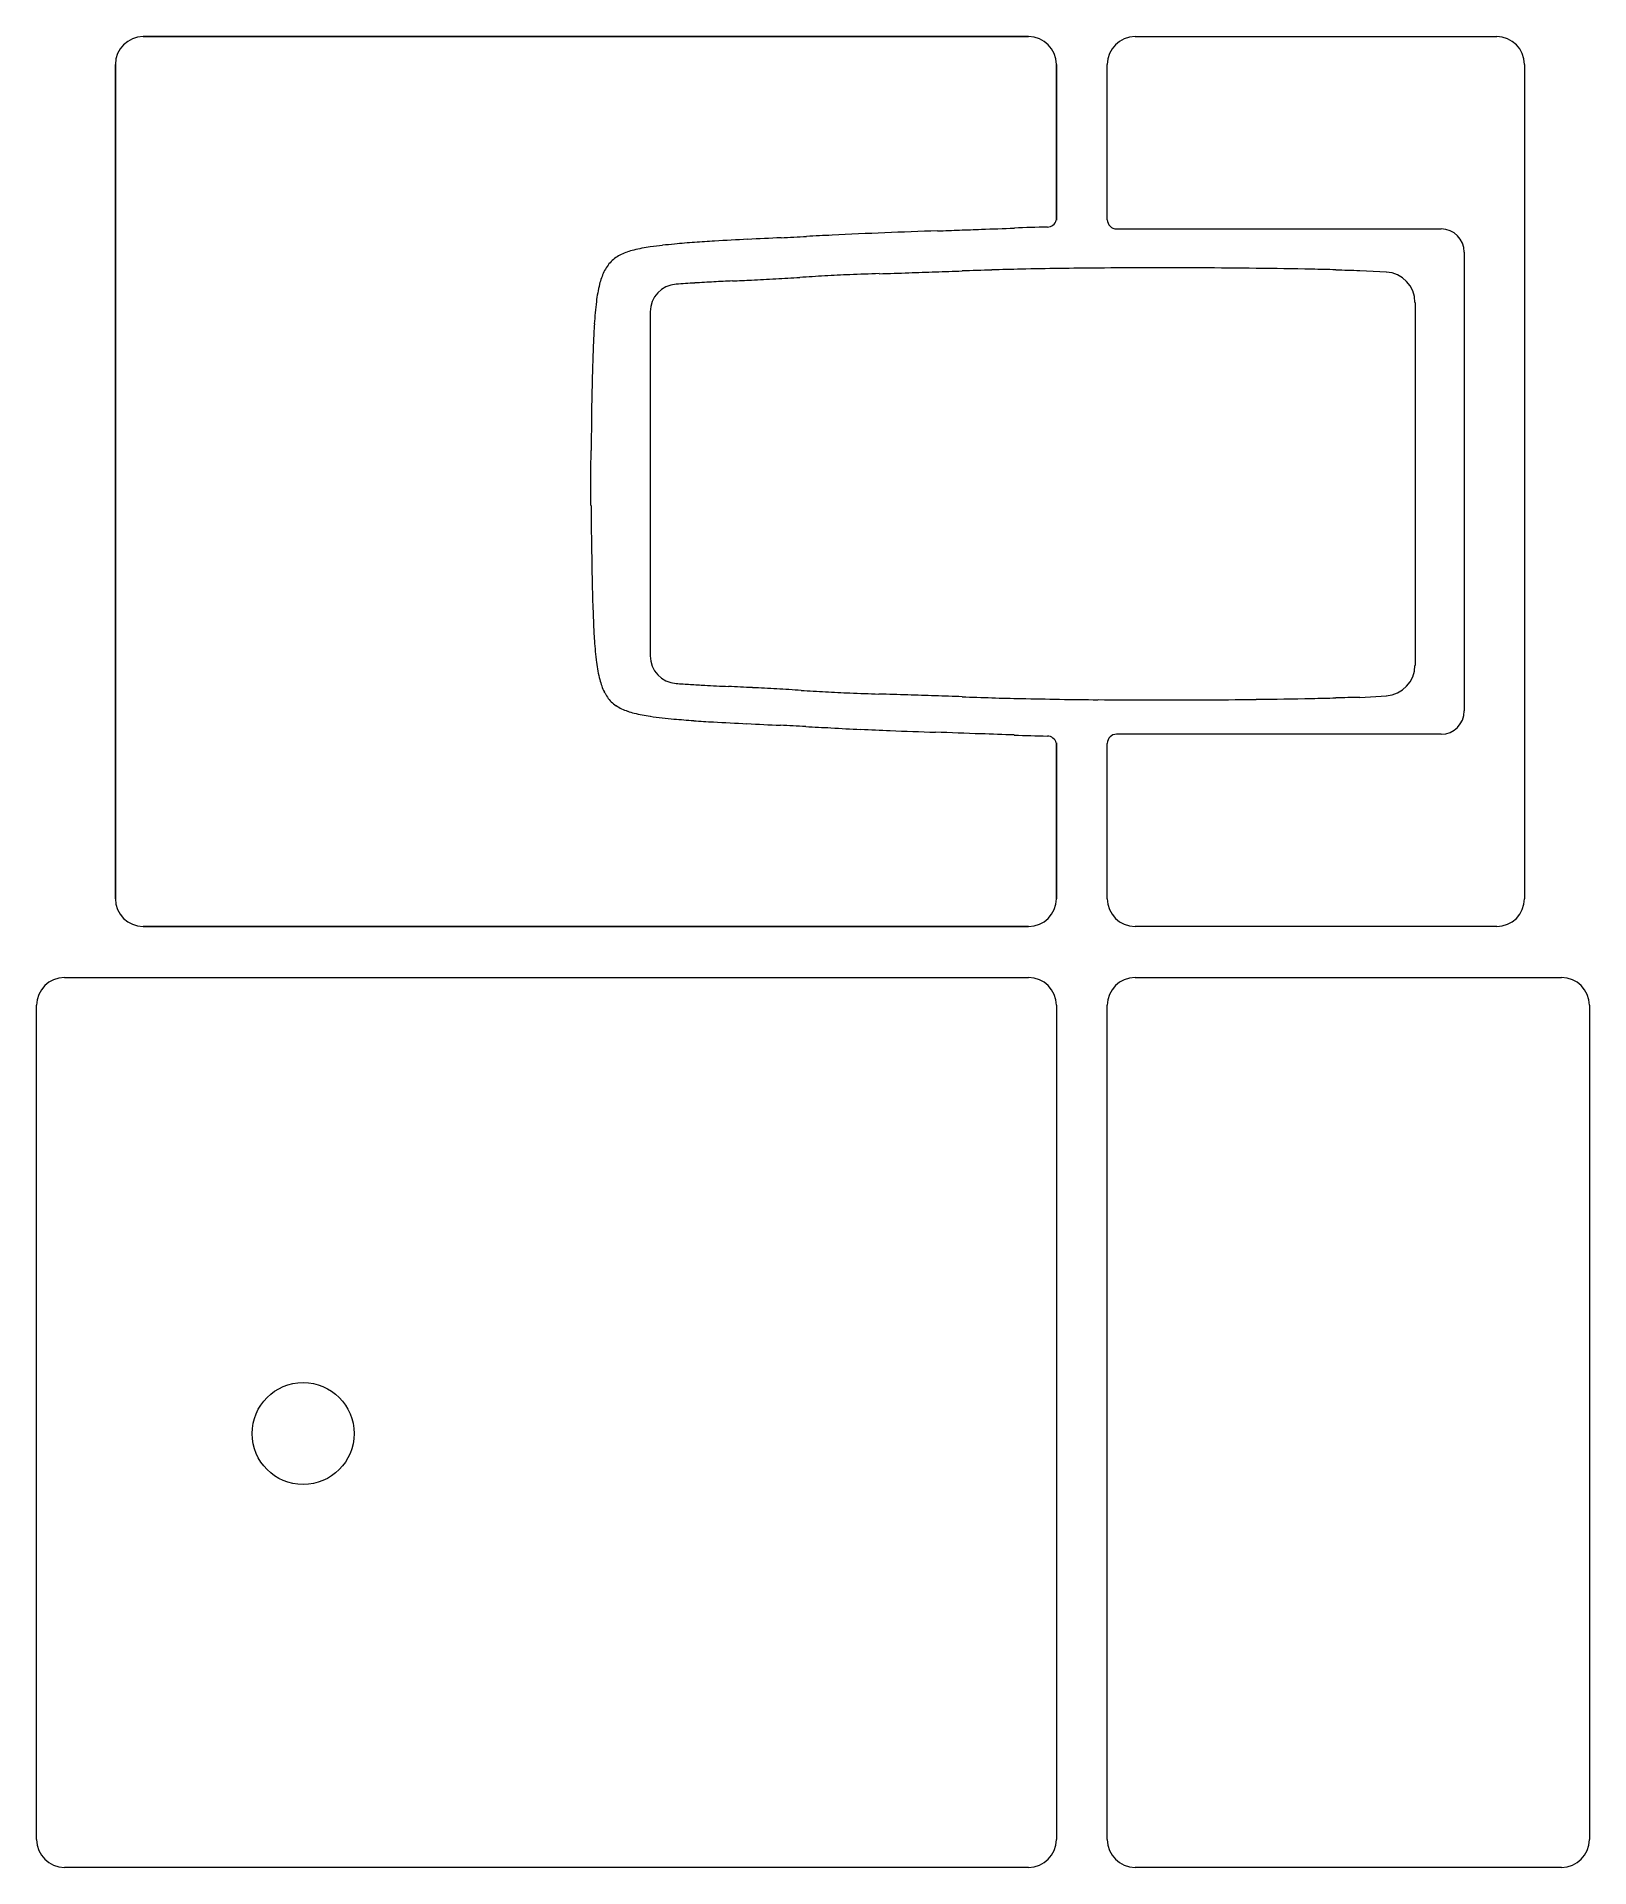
# Model space of a CAD drawing. Header units: millimetres. Extents: x -9 to 159, y -198 to 0.
import ezdxf

# ---------------------------------------------------------------- set-up
doc = ezdxf.new("R2010")
doc.units = ezdxf.units.MM
doc.layers.add('1', color=7, linetype='Continuous', true_color=0xffffff)

msp = doc.modelspace()

# ---------------------------------------------------------------- linework, layer by layer
at = {"layer": '1', "color": 3, "linetype": 'Continuous', "lineweight": 18}
for p, q in [((98.5, 0), (3, 0)), ((3, 0), (98.5, 0)), ((110, 0), (149, 0)), ((0, -3), (0, -93)), ((0, -93), (0, -3)), ((101.5, -19.8), (101.5, -3)), ((101.5, -3), (101.5, -19.8)), ((107, -19.75), (107, -3)), ((152, -3), (152, -93)), ((108, -20.75), (143, -20.75)), ((145.5, -23.25), (145.5, -72.75)), ((134.25, -25.22), (137.1, -25.39)), ((140.19, -28.67), (140.19, -67.83)), ((57.69, -29.7), (57.69, -66.79)), ((134.25, -71.28), (137.1, -71.11)), ((134.25, -71.28), (137.1, -71.11)), ((101.5, -93), (101.5, -76.2)), ((101.5, -76.2), (101.5, -93)), ((107, -93), (107, -76.25)), ((143, -75.25), (108, -75.25)), ((3, -96), (98.5, -96)), ((98.5, -96), (3, -96)), ((149, -96), (110, -96)), ((-5.5, -101.5), (98.5, -101.5)), ((110, -101.5), (156, -101.5)), ((-8.5, -194.5), (-8.5, -104.5)), ((101.5, -104.5), (101.5, -194.5)), ((107, -194.5), (107, -104.5)), ((159, -104.5), (159, -194.5)), ((98.5, -197.5), (-5.5, -197.5)), ((156, -197.5), (110, -197.5))]:
    msp.add_line(p, q, dxfattribs=at)
msp.add_circle((20.25, -150.7), 5.5, dxfattribs=at)
for centre, radius, start, end in [((3, -3), 3, 90, 180), ((3, -3), 3, 90, 180), ((98.5, -3), 3, 0, 90), ((110, -3), 3, 90, 180), ((149, -3), 3, 0, 90), ((98.5, -3), 3, 0, 90), ((108, -19.75), 1, 180, 270), ((1393.27, -27687.7), 27697.54, 92.734648, 92.742075), ((32.37, 803.88), 826.52, 272.73465, 272.92574), ((443.46, -7239.56), 7227.42, 92.903886, 92.925739), ((104.21, -551.68), 530.94, 92.2893, 92.9039), ((128.75, -1165.7), 1145.45, 92.00435, 92.28925), ((-818.73, 25907.87), 25944.7, 272.004352, 272.009575), ((41.43, 1393.32), 1415.06, 272.00957, 272.10533), ((-79.92, 4694.53), 4718.5, 272.10533, 272.14854), ((106.79, -282.37), 261.9, 91.37, 92.1485), ((100.53, -19.54), 1, 269.9264, 345.0773), ((143, -23.25), 2.5, 0, 90), ((56.57, -27.66), 4.61, 115.8116, 124.1296), ((57.1, -28.76), 5.83, 108.7375, 115.8116), ((58.37, -32.49), 9.78, 104.516, 108.7375), ((59.21, -35.74), 13.13, 100.5656, 104.516), ((61.35, -47.22), 24.81, 98.475, 100.5656), ((62.82, -57.04), 34.73, 96.2968, 98.475), ((66.92, -94.26), 72.18, 95.2487, 96.2968), ((69.63, -123.76), 101.81, 94.0319, 95.2487), ((77.15, -230.47), 208.78, 93.4385, 94.0319), ((82.35, -316.94), 295.41, 92.7421, 93.4385), ((57.96, -27.92), 5.84, 154.1981, 161.1742), ((56.83, -27.37), 4.59, 145.7223, 154.1981), ((55.98, -26.79), 3.56, 134.8205, 145.7223), ((56, -26.81), 3.58, 124.1296, 134.8205), ((89.4, -266.73), 241.26, 91.6635, 92.4219), ((17.88, 2196.08), 2222.59, 271.66346, 271.74579), ((69.37, 506.85), 532.57, 271.7458, 272.0555), ((-358.59, 12430.75), 12464.15, 272.055505, 272.068738), ((111.01, -569.49), 544.56, 91.7345, 92.0687), ((105.94, -402.12), 377.12, 91.2519, 91.7345), ((110.3, -601.64), 576.69, 90.83965, 91.25188), ((114.5, -888.53), 863.61, 90.56438, 90.83965), ((112.37, -671.77), 646.83, 90.07434, 90.56438), ((112.55, -813.42), 788.48, 89.67234, 90.07434), ((110.91, -1099.47), 1074.54, 89.35236, 89.67234), ((116.27, -625.28), 600.32, 88.77962, 89.35236), ((116.53, -613.39), 588.43, 88.52695, 88.77962), ((150.4, 703.93), 729.33, 268.52695, 268.73081), ((136.9, -28.67), 3.28, 0, 86.5637), ((72, -31.14), 20.28, 170.0675, 172.7678), ((63.83, -29.71), 11.98, 165.4992, 170.0675), ((61.35, -29.07), 9.43, 161.1742, 165.4992), ((60.69, -29.7), 3, 93.9947, 180), ((132.95, -1095.33), 1071.07, 93.82512, 93.87962), ((74.53, -221.62), 195.41, 93.5264, 93.8251), ((73.79, -209.58), 183.35, 93.208, 93.5264), ((76.04, -249.76), 223.59, 92.9469, 93.208), ((83.97, -403.83), 377.87, 92.638, 92.9469), ((39.45, 562.39), 589.37, 272.63798, 272.83606), ((51.87, 311.83), 338.51, 272.8361, 273.2779), ((16.07, 936.87), 964.57, 273.27791, 273.43298), ((109.12, -614.34), 589.42, 93.17103, 93.43298), ((87.92, -231.6), 206.1, 92.4219, 93.171), ((79.71, -32.12), 28.05, 172.7678, 175.2324), ((143.31, -36.89), 91.83, 176.3189, 177.5918), ((115.18, -35.08), 63.65, 175.2324, 176.3189), ((237.21, -40.84), 185.81, 177.5918, 178.221), ((308.85, -43.06), 257.49, 178.221, 178.9113), ((664.62, -49.83), 613.33, 178.91129, 179.2011), ((927.4, -53.49), 876.13, 179.2011, 179.42105), ((-504.97, -39.02), 556.31, 359.0747, 359.421), ((-434.83, -55.85), 486.16, 0.6214, 0.9253), ((2206.67, -27.2), 2155.49, 180.6214, 180.68995), ((910.76, -42.81), 859.49, 180.68995, 180.81463), ((576.25, -47.56), 524.94, 180.8146, 181.0188), ((477.52, -49.32), 426.2, 181.0188, 181.3115), ((273.38, -53.99), 222.01, 181.3115, 181.8736), ((226.57, -55.52), 175.17, 181.8736, 182.5147), ((137.93, -59.42), 86.45, 182.5147, 183.8137), ((110.68, -61.23), 59.14, 183.8137, 184.949), ((78.33, -64.04), 26.66, 184.949, 187.4671), ((60.69, -66.79), 3, 180, 266.0053), ((71.27, -64.96), 19.54, 187.4671, 190.2559), ((63.42, -66.38), 11.56, 190.2559, 194.9666), ((136.9, -67.83), 3.28, 273.4363, 0), ((60.99, -67.03), 9.05, 194.9666, 199.4883), ((57.73, -68.19), 5.59, 199.4883, 206.8063), ((56.7, -68.7), 4.44, 206.8063, 215.1503), ((96.57, 462.43), 533.43, 266.1204, 266.2865), ((96.57, 462.43), 533.43, 266.1204, 266.2865), ((73.29, 103.68), 173.93, 266.2865, 266.7959), ((73.29, 103.68), 173.93, 266.2865, 266.7959), ((77.74, 183.32), 253.69, 266.7959, 267.3781), ((77.74, 183.32), 253.69, 266.7959, 267.3781), ((36.43, -718.88), 649.45, 87.15066, 87.37805), ((36.43, -718.88), 649.45, 87.15066, 87.37805), ((52.02, -405.63), 335.81, 86.7012, 87.1507), ((52.02, -405.63), 335.81, 86.7012, 87.1507), ((4.99, -1221.61), 1153.15, 86.57031, 86.7012), ((4.99, -1221.61), 1153.15, 86.57031, 86.7012), ((106.15, 466.43), 537.92, 266.5703, 266.8509), ((106.15, 466.43), 537.92, 266.5703, 266.8509), ((87.9, 134.71), 205.7, 266.8509, 267.5846), ((87.9, 134.71), 205.7, 266.8509, 267.5846), ((89.38, 169.72), 240.74, 267.5846, 268.3277), ((89.38, 169.72), 240.74, 267.5846, 268.3277), ((0.77, -2865.26), 2795.53, 88.26369, 88.32768), ((0.77, -2865.26), 2795.53, 88.26369, 88.32768), ((69.24, -606.61), 535.84, 87.9495, 88.2637), ((69.24, -606.61), 535.84, 87.9495, 88.2637), ((55.97, -69.22), 3.55, 215.1503, 225.579), ((56, -69.19), 3.59, 225.579, 236.3269), ((56.61, -68.28), 4.68, 236.3269, 244.5935), ((57.14, -67.15), 5.93, 244.5935, 251.4751), ((58.41, -63.38), 9.91, 251.4751, 255.5975), ((59.24, -60.13), 13.26, 255.5975, 259.4734), ((-241.91, -9297.12), 9231.92, 87.931262, 87.949498), ((-241.91, -9297.12), 9231.92, 87.931262, 87.949498), ((111.01, 472.99), 544.56, 267.9313, 268.2655), ((111.01, 472.99), 544.56, 267.9313, 268.2655), ((105.94, 305.62), 377.12, 268.2655, 268.7481), ((105.94, 305.62), 377.12, 268.2655, 268.7481), ((110.3, 505.15), 576.69, 268.74812, 269.16035), ((110.3, 505.15), 576.69, 268.74812, 269.16035), ((114.5, 792.03), 863.61, 269.16035, 269.43562), ((114.5, 792.03), 863.61, 269.16035, 269.43562), ((112.37, 575.27), 646.83, 269.43562, 269.92566), ((112.37, 575.27), 646.83, 269.43562, 269.92566), ((112.55, 716.92), 788.48, 269.92566, 270.32766), ((112.55, 716.92), 788.48, 269.92566, 270.32766), ((110.91, 1002.97), 1074.54, 270.32766, 270.64764), ((110.91, 1002.97), 1074.54, 270.32766, 270.64764), ((116.27, 528.79), 600.32, 270.64764, 271.22038), ((116.27, 528.79), 600.32, 270.64764, 271.22038), ((116.53, 516.9), 588.43, 271.22038, 271.47305), ((116.53, 516.9), 588.43, 271.22038, 271.47305), ((150.4, -800.43), 729.33, 91.26919, 91.47305), ((150.4, -800.43), 729.33, 91.26919, 91.47305), ((143, -72.75), 2.5, 270, 0), ((61.37, -48.68), 24.91, 259.4734, 261.5379), ((62.8, -39.06), 34.64, 261.5379, 263.664), ((66.78, -3.21), 70.71, 263.664, 264.7056), ((69.45, 25.57), 99.61, 264.7056, 265.9298), ((76.84, 129.42), 203.73, 265.9298, 266.5283), ((81.92, 213.14), 287.59, 266.5283, 267.2507), ((655.8, 12163.6), 12251.82, 267.250678, 267.267634), ((31.66, -914.21), 840.87, 87.08168, 87.26763), ((1287.23, 23715.39), 23820.71, 267.081685, 267.088249), ((102.02, 413.55), 488.76, 267.0882, 267.463), ((113.83, 680.01), 755.47, 267.46299, 267.70543), ((118.49, 796.42), 871.98, 267.70543, 268.027), ((14.37, -2225.99), 2152.22, 87.89671, 88.027), ((-61.16, -4282.79), 4210.42, 87.8479, 87.89671), ((106.82, 187.24), 262.77, 267.8479, 268.63), ((100.53, -76.46), 1, 14.9227, 90.0736), ((108, -76.25), 1, 90, 180), ((3, -93), 3, 180, 270), ((3, -93), 3, 180, 270), ((98.5, -93), 3, 270, 0), ((98.5, -93), 3, 270, 0), ((110, -93), 3, 180, 270), ((149, -93), 3, 270, 0), ((-5.5, -104.5), 3, 90, 180), ((98.5, -104.5), 3, 0, 90), ((110, -104.5), 3, 90, 180), ((156, -104.5), 3, 0, 90), ((-5.5, -194.5), 3, 180, 270), ((98.5, -194.5), 3, 270, 0), ((110, -194.5), 3, 180, 270), ((156, -194.5), 3, 270, 0)]:
    msp.add_arc(centre, radius, start, end, dxfattribs=at)

doc.saveas('drawing.dxf')
